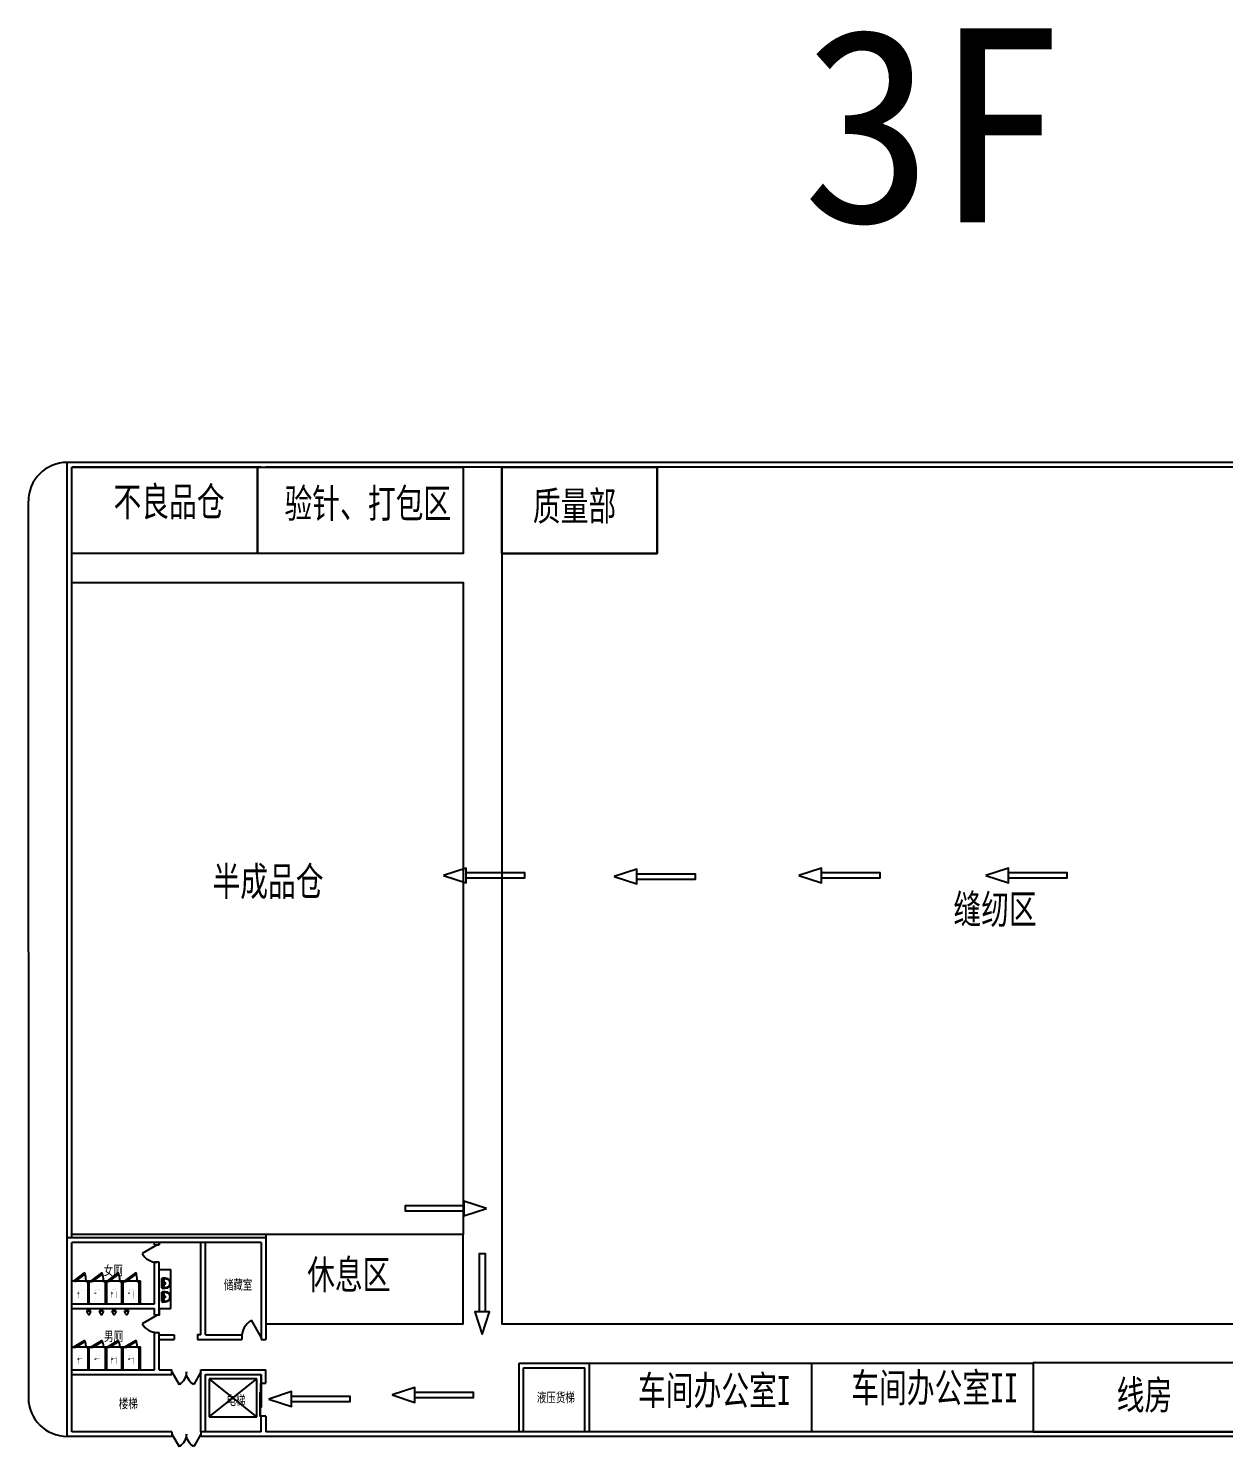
# Model space of a CAD drawing. Header units: millimetres. Extents: x 958 to 636282, y 2095 to 161571.
# Drawn here: x 958 to 62592, y 86805 to 159966 of the extents above; entities that cross this region are included whole.
import ezdxf
from ezdxf.enums import TextEntityAlignment as Align

# ---------------------------------------------------------------- set-up
doc = ezdxf.new("R2010")
doc.units = ezdxf.units.MM
for name, color, linetype in [('dl', 3, 'Continuous'), ('dote', 1, 'Continuous'), ('STAIR', 6, 'Continuous'), ('wall', 2, 'Continuous'), ('WINDOW', 4, 'Continuous'), ('WINDOW_TEXT', 7, 'Continuous'), ('区域', 4, 'Continuous'), ('洁具', 73, 'Continuous'), ('窗子', 123, 'Continuous')]:
    doc.layers.add(name, color=color, linetype=linetype)
doc.styles.add('1', font='', dxfattribs={"width": 0.7})
doc.styles.add('SIMPLEX', font='SIMPLEX.SHX')
doc.styles.get("Standard").update_dxf_attribs({"font": 'arial.ttf'})
doc.styles.get('1').set_extended_font_data('FangSong_GB2312')

# ---------------------------------------------------------------- blocks, each defined once
blk = doc.blocks.new('_dblk')
blk.add_line((-0.5, 0), (0, -0.866))
blk.add_arc((-0.5, 0), 1, 300, 0)
at = {"layer": 'WINDOW_TEXT', "style": 'SIMPLEX', "flags": 9}
blk.add_attdef('A', text='', height=1, dxfattribs=at).set_placement((0, 1.5), align=Align.MIDDLE)
blk = doc.blocks.new('M_E6')
for p, q in [((240, 0), (-240, 0)), ((-237, 0), (239, 0)), ((240, 0), (270, -79)), ((-213, -36), (-271, -91)), ((-240, 0), (-270, -79)), ((-179, -23), (181, -23)), ((141, -105), (-141, -105)), ((-141, -105), (141, -105)), ((217, -37), (274, -95))]:
    blk.add_line(p, q)
for centre, radius in [((-99, -65), 16.3), ((2, -172), 31.6), ((2, -172), 23), ((101, -65), 16.3)]:
    blk.add_circle(centre, radius)
for centre, radius, start, end in [((28, -152), 307, 166.17513, 244.72963), ((-141, -205), 100, 90, 190.56023), ((0, -179), 243, 190.56023, 349.43977), ((-179, -73), 50, 90, 133.18096), ((0, -201), 250, 245.80711, 296.46282), ((28, -152), 307, 266.58899, 266.59358), ((-28, -152), 307, 297.06391, 13.82487), ((141, -205), 100, 349.43977, 90), ((181, -73), 50, 44.56072, 90)]:
    blk.add_arc(centre, radius, start, end)
at = {"width": 0.8, "flags": 9}
for tag in ['XSIZE', 'YSIZE']:
    blk.add_attdef(tag, (0, 0), '', height=0.5, dxfattribs=at)
blk = doc.blocks.new('A$C233E54F0')
at = {"layer": '窗子', "rotation": 270}
blk.add_blockref('M_E6', (459, 274), dxfattribs=at)
blk = doc.blocks.new('_dblk1')
for p, q in [((-0.5, 0), (-0.25, -0.433)), ((0.5, 0), (0.25, -0.433))]:
    blk.add_line(p, q)
for centre, start, end in [((-0.5, 0), 300, 0), ((0.5, 0), 180, 240)]:
    blk.add_arc(centre, 0.5, start, end)
at = {"layer": 'WINDOW_TEXT', "style": 'SIMPLEX', "flags": 9}
blk.add_attdef('A', text='', height=1, dxfattribs=at).set_placement((0, 1.5), align=Align.MIDDLE)
blk = doc.blocks.new('_liftd')
for points in [[(-0.548, -0.602), (-0.548, -0.774), (0.241, -0.774), (0.241, -0.602), (-0.548, -0.602)], [(-0.241, -0.784), (-0.241, -0.955), (0.548, -0.955), (0.548, -0.784), (-0.241, -0.784)]]:
    blk.add_lwpolyline(points)
blk = doc.blocks.new('A$C51AF1C80')
at = {"layer": '洁具'}
blk.add_line((307, 256, -1440), (267, 256, -1440), dxfattribs=at)
at = {"layer": '洁具', "const_width": 1.5, "elevation": -1440}
for points in [[(60, 276, 0.462192), (2, 226, 0.462192)], [(2, 51, 0.462192), (60, 1, 0.462192)], [(52, 256, 0.414214), (22, 226, 0.414214)], [(22, 51, 0.414214), (52, 21, 0.414214)], [(317, 246, 0.414214), (307, 256, 0.414214)], [(307, 21, 0.414214), (317, 31, 0.414214)], [(367, 21, 0.97895), (367, 256, 0.97895)], [(368, 1, 0.97895), (368, 277, 0.97895)]]:
    blk.add_lwpolyline(points, format="xyb", dxfattribs=at)
for points in [[(2, 51), (2, 226)], [(22, 226), (22, 51)], [(267, 256), (52, 256)], [(52, 21), (269, 21)], [(383, 276), (60, 276)], [(368, 1), (60, 1)], [(342, 256), (267, 256)], [(342, 21), (267, 21)], [(317, 256), (367, 256)], [(317, 31), (317, 246)], [(317, 21), (367, 21)]]:
    blk.add_lwpolyline(points, dxfattribs=at)
at = {"layer": '洁具', "width": 0.8, "flags": 9}
for tag in ['YSIZE', 'XSIZE']:
    blk.add_attdef(tag, (2, 139, -1440), '', height=0.5, rotation=180, dxfattribs=at)
blk = doc.blocks.new('A$C089B79D4')
at = {"layer": '洁具'}
blk.add_line((214, 69), (214, 295), dxfattribs=at)
at = {"layer": '洁具', "const_width": 1.5}
for points in [[(149, 56), (148, 58), (140, 65), (132, 72), (124, 78), (117, 84), (109, 88), (102, 92), (94, 96), (87, 100), (80, 103), (73, 106), (66, 109), (59, 111), (52, 114), (46, 117), (41, 120), (36, 124), (31, 127), (27, 131), (23, 135), (19, 139), (16, 143), (13, 147), (10, 152), (8, 156), (6, 161), (4, 165), (3, 170), (2, 175), (1, 180), (1, 186), (1, 186)], [(142, 306), (141, 304), (133, 296), (126, 289), (119, 282), (111, 277), (104, 272), (97, 267), (90, 263), (83, 259), (75, 255), (68, 252), (62, 249), (55, 246), (49, 242), (43, 239), (38, 236), (33, 232), (28, 228), (24, 224), (20, 220), (17, 216), (14, 212), (11, 207), (9, 203), (7, 198), (5, 193), (3, 188), (3, 185)], [(149, 314), (140, 303)], [(146, 313), (159, 323), (170, 331), (180, 337), (189, 342), (198, 345), (205, 348), (212, 350), (218, 351), (224, 352), (230, 353), (236, 354), (241, 355), (247, 355), (253, 356), (259, 356), (265, 357), (272, 357), (279, 357), (287, 357), (297, 356), (307, 356), (320, 354), (334, 353), (351, 351)], [(156, 48), (147, 59)], [(153, 49), (167, 40), (178, 32), (189, 27), (198, 23), (207, 20), (214, 18), (221, 16), (228, 15), (234, 15), (240, 14), (245, 13), (251, 13), (257, 13), (263, 12), (268, 12), (275, 12), (281, 13), (289, 13), (297, 13), (306, 14), (317, 16), (329, 18), (343, 20), (351, 22)], [(346, 352), (352, 351)], [(361, 1), (361, 371), (351, 371), (351, 351)], [(361, 1), (351, 1), (351, 21)]]:
    blk.add_lwpolyline(points, dxfattribs=at)
at = {"layer": '洁具'}
for radius in [47.3, 34.6, 22.1]:
    blk.add_circle((299, 182), radius, dxfattribs=at)
for centre, radius, start, end in [((85, 176), 40.9, 98.06023, 266.34351), ((-5, 517), 312, 285.60867, 314.71319), ((-2, -201), 346, 51.29987, 75.93844)]:
    blk.add_arc(centre, radius, start, end, dxfattribs=at)
at = {"layer": '洁具', "oblique": -180, "text_generation_flag": 4, "width": 0.8, "flags": 9}
for tag in ['YSIZE', 'XSIZE']:
    blk.add_attdef(tag, (361, 186), '', height=0.5, rotation=90, dxfattribs=at)

msp = doc.modelspace()

# ---------------------------------------------------------------- linework, layer by layer
for p, q in [((3197.726, 127574.061), (3197.724, 137334.061)), ((3557.724, 137334.061), (3197.724, 137334.061)), ((12957.724, 137334.063), (3557.724, 137334.061)), ((12957.724, 137334.063), (12577.724, 137334.063)), ((23017.72, 137334.065), (13197.724, 137334.063)), ((14677.724, 137334.063), (13197.724, 137334.063)), ((133697.724, 137334.085), (21567.726, 137334.065)), ((3197.731, 97574.061), (3197.726, 127334.061)), ((12957.731, 97334.063), (3197.731, 97334.061)), ((3197.733, 87574.061), (3197.731, 97334.061)), ((7457.731, 97214.062), (7457.731, 97334.062)), ((7697.732, 97214.062), (7697.732, 97334.062)), ((9857.732, 92574.068), (9857.731, 97334.062)), ((10097.731, 92574.068), (10097.731, 97334.062)), ((7457.732, 94174.067), (7457.731, 96314.063)), ((7697.732, 94174.068), (7697.732, 96314.062)), ((7697.741, 95934.063), (8297.345, 95934.063)), ((8297.345, 93934.063), (8297.345, 95934.063)), ((3197.733, 94174.067), (7457.732, 94174.067)), ((3197.733, 93934.068), (7457.732, 93934.069)), ((7457.732, 93594.063), (7457.732, 93934.069)), ((7697.732, 93594.063), (7697.732, 94174.068)), ((7697.741, 93934.063), (8297.345, 93934.063)), ((7457.732, 90774.067), (7457.732, 92694.063)), ((7697.733, 90774.067), (7697.733, 92694.063)), ((7697.733, 92574.068), (8477.732, 92574.068)), ((7697.733, 92334.068), (8477.732, 92334.068)), ((10097.731, 92574.068), (11957.732, 92574.068)), ((3197.733, 90774.067), (7457.732, 90774.067)), ((7697.733, 90774.068), (8362.079, 90774.068)), ((26257.723, 91114.067), (29897.723, 91114.068)), ((26257.724, 87574.065), (26257.723, 91114.067)), ((26497.723, 90874.065), (29657.723, 90874.066)), ((26497.724, 87574.065), (26497.723, 90874.065)), ((29657.724, 87574.066), (29657.723, 90874.066)), ((29897.724, 87574.065), (29897.723, 91114.068)), ((3197.733, 90534.068), (8362.079, 90534.069)), ((9097.226, 90534.07), (9118.239, 90534.07)), ((9857.733, 87574.063), (9857.732, 90534.07)), ((10097.732, 90534.07), (12957.732, 90534.07)), ((10097.732, 87574.063), (10097.732, 90534.07)), ((12957.732, 90084.07), (12957.732, 90534.07)), ((12957.733, 87574.063), (12957.733, 88384.07)), ((8362.079, 87574.062), (3197.733, 87574.061)), ((12957.733, 87574.063), (9857.733, 87574.063)), ((18327.724, 87574.06), (13197.733, 87574.063)), ((64247.724, 87574.072), (18327.724, 87574.06))]:
    msp.add_line(p, q)
at = {"color": 5}
for points in [[(22362.296, 116269.085), (23532.975, 115886.332), (23532.975, 116651.839)], [(23532.975, 116123.268), (23532.975, 116414.903), (26539.722, 116414.903), (26539.722, 116123.268)], [(31157.291, 116211.991), (32327.97, 115829.237), (32327.97, 116594.744)], [(32327.97, 116066.173), (32327.97, 116357.808), (35334.718, 116357.808), (35334.718, 116066.173)], [(40689.159, 116268.966), (41859.838, 115886.212), (41859.838, 116651.719)], [(41859.838, 116123.148), (41859.838, 116414.783), (44866.585, 116414.783), (44866.585, 116123.148)], [(50330.936, 116268.966), (51501.614, 115886.212), (51501.614, 116651.719)], [(51501.614, 116123.148), (51501.614, 116414.783), (54508.362, 116414.783), (54508.362, 116123.148)], [(23406.762, 99236.407), (23406.762, 98944.772), (20400.015, 98944.772), (20400.015, 99236.407)], [(24577.441, 99090.589), (23406.762, 99473.343), (23406.762, 98707.836)], [(24507.309, 93765.759), (24215.674, 93765.759), (24215.674, 96772.507), (24507.309, 96772.507)], [(24361.492, 92595.081), (24744.245, 93765.759), (23978.738, 93765.759)], [(13361.515, 89260.442), (14532.193, 88877.689), (14532.193, 89643.195)], [(14532.193, 89114.625), (14532.193, 89406.26), (17538.941, 89406.26), (17538.941, 89114.625)], [(19715.554, 89468.492), (20886.233, 89085.738), (20886.233, 89851.245)], [(20886.233, 89322.674), (20886.233, 89614.309), (23892.98, 89614.309), (23892.98, 89322.674)]]:
    msp.add_lwpolyline(points, close=True, dxfattribs=at)
for points in [[(7697.732, 97334.062), (7697.732, 97214.062)], [(12957.727, 97334.063), (12957.728, 92334.068)], [(13197.731, 97574.063), (13197.732, 92334.069)], [(7457.731, 97214.062), (7697.732, 97214.062)], [(7697.732, 96314.062), (7457.731, 96314.063)], [(7697.741, 93934.063), (7697.741, 93594.063), (7457.732, 93594.063)], [(7457.732, 92694.063), (7697.733, 92694.063)], [(8477.732, 92574.068), (8477.732, 92334.068)], [(9857.732, 92574.068), (9677.732, 92574.068), (9677.732, 92334.068)], [(9677.732, 92334.068), (11957.732, 92334.068)], [(11957.732, 92574.068), (11957.732, 92334.068)], [(12957.732, 92334.068), (13197.732, 92334.069)], [(8362.079, 90534.069), (8362.079, 90774.068)], [(9857.732, 90534.07), (9857.732, 90774.068)], [(9857.732, 90774.043), (13197.732, 90774.044)], [(12957.732, 90534.07), (12957.732, 90084.07), (13197.732, 90084.07)], [(13197.732, 88384.07), (12957.733, 88384.07)], [(13197.732, 88384.07), (13197.733, 87574.063)], [(8362.079, 87574.062), (8362.079, 87334.062)], [(9857.733, 87574.063), (9857.733, 87334.062)]]:
    msp.add_lwpolyline(points)
at = {"layer": 'dl'}
for p, q in [((977.357, 89054.574), (957.724, 135574.061)), ((2957.733, 87334.061), (2957.733, 87334.061))]:
    msp.add_line(p, q, dxfattribs=at)
for centre, start, end in [((2957.724, 135574.061), 90.00001047, 180.00001047), ((2957.733, 89334.061), 180.00001047, 270.00001047)]:
    msp.add_arc(centre, 2000, start, end, dxfattribs=at)
at = {"layer": 'STAIR'}
for p, q in [((12733.751, 90293.803), (10273.751, 90293.803)), ((10273.751, 90293.803), (10273.751, 88337.803)), ((10273.751, 88337.803), (12733.751, 90293.803)), ((12733.751, 88337.803), (10273.751, 90293.803)), ((12733.751, 88337.803), (12733.751, 90293.803)), ((10273.751, 88337.803), (12733.751, 88337.803))]:
    msp.add_line(p, q, dxfattribs=at)
at = {"layer": 'wall'}
for p, q in [((2957.733, 87334.061), (2957.724, 137574.061)), ((3557.724, 137574.061), (2957.724, 137574.061)), ((12777.724, 137574.061), (3557.724, 137574.061)), ((14677.724, 137574.063), (12577.724, 137574.063)), ((22777.724, 137574.064), (13377.724, 137574.061)), ((143937.724, 137574.087), (21567.726, 137574.065)), ((13197.731, 97574.063), (2957.731, 97574.061)), ((3197.733, 90774.067), (3197.733, 91894.067)), ((3197.733, 90774.067), (3197.733, 91894.067)), ((13197.732, 90084.07), (13197.732, 90774.044)), ((8362.079, 87334.062), (2957.733, 87334.061)), ((22777.724, 87334.065), (9857.733, 87334.062)), ((64247.724, 87334.072), (22577.724, 87334.065))]:
    msp.add_line(p, q, dxfattribs=at)
at = {"layer": '区域'}
for p, q in [((33377.724, 132872.602), (33377.723, 137334.067)), ((25377.724, 132872.602), (33377.724, 132872.602)), ((41337.723, 91114.068), (41337.723, 87574.069))]:
    msp.add_line(p, q, dxfattribs=at)
for points in [[(3197.724, 137334.061), (12777.724, 137334.061), (12777.724, 132872.602), (3197.724, 132872.602)], [(12767.724, 137334.063), (23377.724, 137334.063), (23377.724, 132872.602), (12767.724, 132872.602)], [(74047.724, 137334.074), (25377.724, 137334.074), (25377.724, 93134.397), (74047.724, 93134.397)], [(25377.724, 137334.065), (33377.724, 137334.065), (33377.724, 132872.602), (25377.724, 132872.602)], [(3197.724, 131372.602), (23377.724, 131372.602), (23377.724, 97754.056), (3197.731, 97754.065)], [(23377.718, 97754.056), (13197.732, 97754.056), (13197.732, 93134.397), (23377.718, 93134.397)], [(52777.724, 87574.069), (29897.723, 87574.069), (29897.723, 91114.068), (52777.724, 91114.068)], [(63447.724, 91134.076), (52777.724, 91134.076), (52777.724, 87574.069), (63447.724, 87574.069)]]:
    msp.add_lwpolyline(points, close=True, dxfattribs=at)
at = {"layer": '洁具'}
for p, q in [((3197.733, 95354.067), (4997.733, 95354.066)), ((3932.733, 95314.067), (3932.733, 95374.067)), ((4037.733, 95314.067), (3932.733, 95314.067)), ((4037.733, 94174.067), (4037.733, 95314.067)), ((4097.733, 94174.067), (4097.733, 95314.067)), ((4232.733, 95314.067), (4097.733, 95314.067)), ((4232.733, 95314.067), (4232.733, 95374.067)), ((4832.733, 95314.067), (4832.733, 95374.067)), ((4937.733, 95314.067), (4832.733, 95314.067)), ((4937.733, 95354.067), (6737.733, 95354.066)), ((5072.733, 95314.067), (4937.733, 95314.067)), ((4937.733, 94174.067), (4937.733, 95314.067)), ((4997.733, 94174.067), (4997.733, 95354.066)), ((5072.733, 95314.067), (5072.733, 95374.067)), ((5672.733, 95314.067), (5672.733, 95374.067)), ((5777.733, 95314.067), (5672.733, 95314.067)), ((5777.733, 94174.067), (5777.733, 95314.067)), ((5972.733, 95314.067), (5837.733, 95314.067)), ((5837.733, 94174.067), (5837.733, 95314.067)), ((5972.733, 95314.067), (5972.733, 95374.067)), ((6572.733, 95314.067), (6572.733, 95374.067)), ((6677.733, 95314.067), (6572.733, 95314.067)), ((6677.733, 94174.067), (6677.733, 95314.067)), ((6737.733, 94174.067), (6737.733, 95354.066)), ((3197.733, 91954.067), (4997.733, 91954.066)), ((3332.733, 91914.067), (3197.733, 91914.067)), ((3332.733, 91914.067), (3332.733, 91974.067)), ((3932.733, 91914.067), (3932.733, 91974.067)), ((4037.733, 91914.067), (3932.733, 91914.067)), ((4037.733, 90774.067), (4037.733, 91914.067)), ((4097.733, 90774.067), (4097.733, 91914.067)), ((4232.733, 91914.067), (4097.733, 91914.067)), ((4232.733, 91914.067), (4232.733, 91974.067)), ((4832.733, 91914.067), (4832.733, 91974.067)), ((4937.733, 91914.067), (4832.733, 91914.067)), ((4937.733, 91954.067), (6737.733, 91954.066)), ((5072.733, 91914.067), (4937.733, 91914.067)), ((4937.733, 90774.067), (4937.733, 91914.067)), ((4997.733, 90774.067), (4997.733, 91954.066)), ((5072.733, 91914.067), (5072.733, 91974.067)), ((5672.733, 91914.067), (5672.733, 91974.067)), ((5777.733, 91914.067), (5672.733, 91914.067)), ((5777.733, 90774.067), (5777.733, 91914.067)), ((5972.733, 91914.067), (5837.733, 91914.067)), ((5837.733, 90774.067), (5837.733, 91914.067)), ((5972.733, 91914.067), (5972.733, 91974.067)), ((6572.733, 91914.067), (6572.733, 91974.067)), ((6677.733, 91914.067), (6572.733, 91914.067)), ((6677.733, 90774.067), (6677.733, 91914.067)), ((6737.733, 90774.067), (6737.733, 91954.066))]:
    msp.add_line(p, q, dxfattribs=at)
for points in [[(3882.348, 95722.105), (3362.733, 95322.105), (3332.733, 95374.067), (3852.348, 95774.067)], [(4782.348, 95722.105), (4262.733, 95322.105), (4232.733, 95374.067), (4752.348, 95774.067)], [(5622.348, 95722.105), (5102.733, 95322.105), (5072.733, 95374.067), (5592.348, 95774.067)], [(6522.348, 95722.105), (6002.733, 95322.105), (5972.733, 95374.067), (6492.348, 95774.067)], [(3882.348, 92222.105), (3362.733, 91922.105), (3332.733, 91974.067), (3852.348, 92274.067)], [(4782.348, 92222.105), (4262.733, 91922.105), (4232.733, 91974.067), (4752.348, 92274.067)], [(5622.348, 92222.105), (5102.733, 91922.105), (5072.733, 91974.067), (5592.348, 92274.067)], [(6522.348, 92222.105), (6002.733, 91922.105), (5972.733, 91974.067), (6492.348, 92274.067)]]:
    msp.add_lwpolyline(points, close=True, dxfattribs=at)
for centre, radius, start, end in [((2904.746, 95375.558), 1027.988, 359.91689991, 22.80893095), ((3804.746, 95375.558), 1027.988, 359.91689991, 22.80893095), ((4644.746, 95375.558), 1027.988, 359.91689991, 22.80893095), ((5544.746, 95375.558), 1027.988, 359.91689991, 22.80893095), ((3332.733, 91974.067), 600, 0, 29.99999999), ((4232.733, 91974.067), 600, 0, 29.99999999), ((5072.733, 91974.067), 600, 0, 29.99999999), ((5972.733, 91974.067), 600, 0, 29.99999999)]:
    msp.add_arc(centre, radius, start, end, dxfattribs=at)

# ---------------------------------------------------------------- block references
at = {"rotation": 90}
for name, p in [('A$C51AF1C80', (3780.572, 94434.157)), ('A$C51AF1C80', (4658.938, 94434.157)), ('A$C51AF1C80', (5520.572, 94434.157)), ('A$C51AF1C80', (6398.938, 94434.157)), ('A$C089B79D4', (4251.871, 93573.469)), ('A$C089B79D4', (4901.871, 93573.469)), ('A$C089B79D4', (5551.871, 93573.469)), ('A$C089B79D4', (6201.871, 93573.469)), ('A$C51AF1C80', (3780.572, 91034.157)), ('A$C51AF1C80', (4658.938, 91034.157)), ('A$C51AF1C80', (5520.572, 91034.157)), ('A$C51AF1C80', (6398.938, 91034.157))]:
    msp.add_blockref(name, p, dxfattribs=at)
at = {"layer": 'dote', "extrusion": (0, 0, -1), "zscale": -1}
for p in [(-8292.141, 94960.552), (-8292.141, 94260.552)]:
    msp.add_blockref('A$C233E54F0', p, dxfattribs=at)
at = {"layer": 'WINDOW'}
for name, p, xscale, yscale, zscale, rotation in [('_dblk', (7600.893, 96764.062), 900, 900, 900, 270), ('_dblk', (7598.726, 93144.063), 900, 900, 900, 270), ('_dblk', (12457.732, 92454.063), 1000, 1000, 1000, 180), ('_liftd', (13117.475, 89218.218), 1500, 240, 1500, 270)]:
    msp.add_blockref(name, p, dxfattribs=dict(at, xscale=xscale, yscale=yscale, zscale=zscale, rotation=rotation))
at = {"layer": 'WINDOW', "xscale": -1500, "yscale": 1500, "zscale": 1500}
for p in [(9107.733, 90659.167), (9107.733, 87454.063)]:
    msp.add_blockref('_dblk1', p, dxfattribs=at)

# ---------------------------------------------------------------- texts
at = {"insert": (40844.392, 159965.815), "char_height": 10000, "attachment_point": 1}
msp.add_mtext_dynamic_manual_height_columns('{\\fFangSong|b0|i0|c134|p49;3F}', width=111095.31182, gutter_width=12.5, heights=[0], dxfattribs=at)
at = {"attachment_point": 1, "style": '1'}
for s, insert, char_height, width in [('不良品仓', (5348.553, 136304.644), 1500, 10430.70575), ('验针、打包区', (14167.097, 136212.495), 1500, 10430.70575), ('质量部', (26973.166, 136075.338), 1500, 5028.69538), ('半成品仓', (10452.969, 116714.977), 1500, 10430.70575), ('缝纫区', (48659.53, 115282.759), 1500, 10430.70575), ('休息区', (15334.912, 96429.15), 1500, 10430.70575), ('女厕', (4844.59, 96143.158), 500, 2940.00206), ('储藏室', (11036.168, 95407.013), 500, 2940.00206), ('男厕', (4861.083, 92748.505), 500, 2940.00206), ('车间办公室II', (43391.717, 90592.129), 1500, 10430.70575), ('车间办公室I', (32392.536, 90453.357), 1500, 10430.70575), ('线房', (57078.483, 90219.991), 1500, 10430.70575), ('楼梯', (5620.474, 89281.645), 500, 2940.00206), ('电梯', (11170.754, 89447.52), 500, 2940.00206), ('液压货梯', (27177.488, 89592.288), 500, 2940.00206)]:
    msp.add_mtext(s, dxfattribs=dict(at, insert=insert, char_height=char_height, width=width))

doc.saveas('drawing.dxf')
